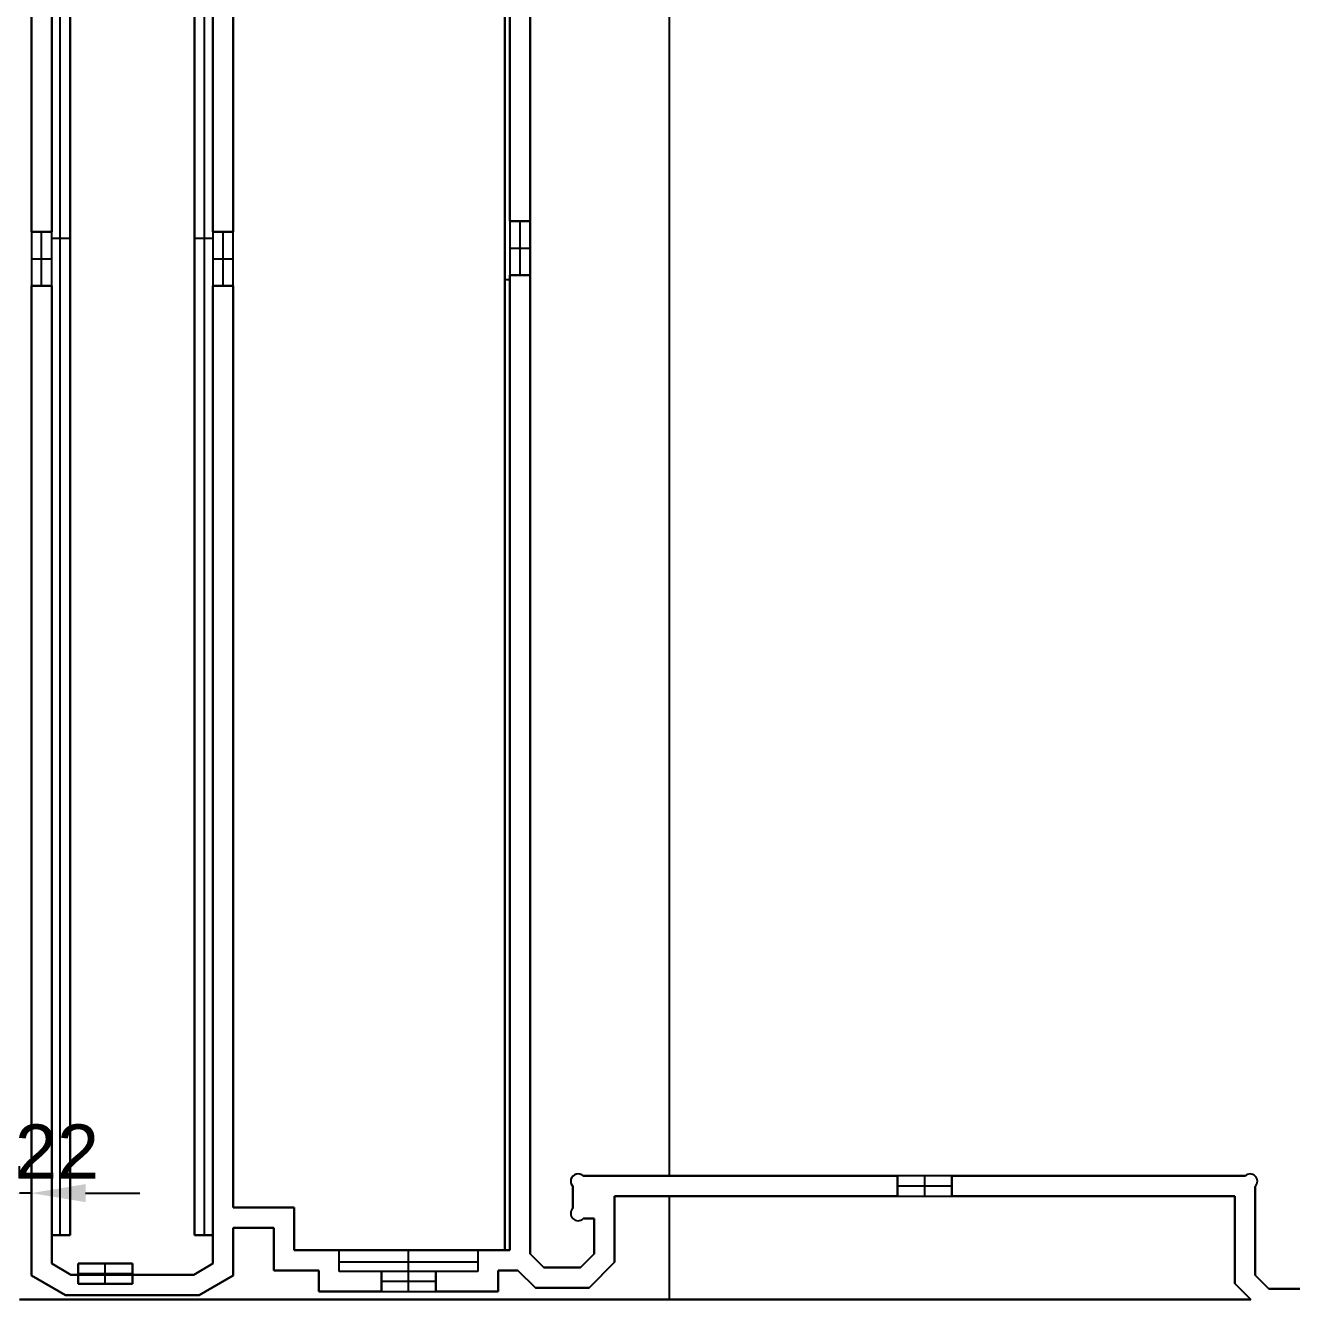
# Model space of a CAD drawing. Extents: x -51.9 to 44.1, y 0 to 48.
# Drawn here: x -3.83 to 19.54, y 0 to 23.52 of the extents above; entities that cross this region are included whole.
import ezdxf

# ---------------------------------------------------------------- set-up
doc = ezdxf.new("R2010")
doc.units = 0
doc.header["$MEASUREMENT"] = 0
doc.layers.get('DEFPOINTS').update_dxf_attribs({"linetype": 'CONTINUOUS'})
doc.layers.add('DEFAULT', color=18, linetype='CONTINUOUS')
doc.styles.add('ARIAL', font='')
doc.styles.get('ARIAL').set_extended_font_data('Arial')
doc.dimstyles.new('DEFAULT', dxfattribs={"dimtxt": 1, "dimasz": 1, "dimexe": 0.5, "dimexo": 0.5, "dimgap": 0.25, "dimtad": 1, "dimtoh": 1, "dimzin": 1, "dimtxsty": 'ARIAL', "dimcen": 0.5, "dimazin": 3, "dimtfac": 1, "dimtdec": 4, "dimtix": 1, "dimtmove": 0, "dimatfit": 3, "dimtolj": 1, "dimtzin": 1})

# ---------------------------------------------------------------- blocks, each defined once
blk = doc.blocks.new('*D3')
at = {"layer": 'DEFAULT', "color": 0}
for p, q in [((-3.94, 2.249), (-3.94, 2.464)), ((-3.72, 2.249), (-3.72, 2.464)), ((-4.94, 1.964), (-5.94, 1.964)), ((-3.72, 1.964), (-3.94, 1.964)), ((-2.72, 1.964), (-1.72, 1.964))]:
    blk.add_line(p, q, dxfattribs=at)
for points in [[(-4.94, 1.797), (-4.94, 2.131), (-3.94, 1.964)], [(-2.72, 2.131), (-2.72, 1.797), (-3.72, 1.964)]]:
    blk.add_solid(points, dxfattribs=at)
at = {"layer": 'DEFPOINTS', "color": 0}
for p in [(-3.94, 1.964), (-3.94, 1.749), (-3.72, 1.749)]:
    blk.add_point(p, dxfattribs=at)
at = {"layer": 'DEFAULT', "color": 0, "insert": (-3.83, 2.724), "char_height": 1, "attachment_point": 5, "style": 'ARIAL'}
blk.add_mtext('\\A1;0.22', dxfattribs=at)

msp = doc.modelspace()

# ---------------------------------------------------------------- linework, layer by layer
at = {"layer": 'DEFAULT'}
for p, q in [((-3.72, 38.131), (-3.72, 0.445)), ((-3.72, 38.131, -0.75), (-3.72, 19.709, -0.75)), ((-3.72, 19.709, -0.375), (-3.72, 38.131, -0.375)), ((5.489, 0.843), (5.489, 37.969)), ((5.489, 19.906, -0.75), (5.489, 37.969, -0.75)), ((5.489, 37.969, -0.375), (5.489, 0.843, -0.375)), ((-3.345, 1.188, -0.197), (-3.345, 37.756, -0.197)), ((-3.345, 19.709, -0.75), (-3.345, 37.756, -0.75)), ((-3.345, 37.756, -0.375), (-3.345, 19.709, -0.375)), ((-3.191, 1.188, -0.197), (-3.191, 37.756, -0.197)), ((-3.004, 1.188, -0.197), (-3.004, 37.756, -0.197)), ((-3.004, 1.188), (-3.004, 37.756)), ((-3.004, 37.756, -0.098), (-3.004, 1.188, -0.098)), ((-0.71, 37.756), (-0.71, 1.188)), ((-0.71, 37.756, -0.197), (-0.71, 1.188, -0.197)), ((-0.71, 1.188, -0.098), (-0.71, 37.756, -0.098)), ((-0.522, 1.188, -0.197), (-0.522, 37.756, -0.197)), ((-0.369, 37.756, -0.75), (-0.369, 19.709, -0.75)), ((-0.369, 37.756, -0.197), (-0.369, 1.188, -0.197)), ((-0.369, 19.709, -0.375), (-0.369, 37.756, -0.375)), ((5.022, 36.74), (5.022, 0.913)), ((5.022, 36.74, -0.197), (5.022, 0.913, -0.197)), ((5.022, 0.913, -0.098), (5.022, 36.74, -0.098)), ((5.114, 36.74, -0.75), (5.114, 19.906, -0.75)), ((5.114, 36.74, -0.197), (5.114, 0.913, -0.197)), ((5.114, 19.906, -0.375), (5.114, 36.74, -0.375)), ((8.058, 2.28), (8.058, 36.532)), ((8.058, 2.28, -0.75), (8.058, 36.532, -0.75)), ((0.006, 1.701), (0.006, 35.953)), ((0.006, 19.709, -0.75), (0.006, 35.953, -0.75)), ((0.006, 35.953, -0.375), (0.006, 19.709, -0.375)), ((5.489, 19.906, -0.75), (5.114, 19.906, -0.75)), ((5.489, 19.906, -0.375), (5.114, 19.906, -0.375)), ((5.114, 19.906, -0.375), (5.114, 18.906, -0.375)), ((5.114, 19.906, -0.75), (5.114, 19.906, -0.375)), ((5.114, 19.906, -0.75), (5.114, 18.906, -0.75)), ((5.114, 19.906, -0.562), (5.489, 19.906, -0.562)), ((5.302, 18.906, -0.75), (5.302, 19.906, -0.75)), ((5.302, 18.906, -0.375), (5.302, 19.906, -0.375)), ((5.302, 19.906, -0.75), (5.302, 19.906, -0.375)), ((5.489, 18.906, -0.375), (5.489, 19.906, -0.375)), ((5.489, 19.906, -0.75), (5.489, 19.906, -0.375)), ((5.489, 18.906, -0.75), (5.489, 19.906, -0.75)), ((-3.345, 19.709, -0.75), (-3.72, 19.709, -0.75)), ((-3.345, 19.709, -0.375), (-3.72, 19.709, -0.375)), ((-3.72, 19.709, -0.375), (-3.72, 18.709, -0.375)), ((-3.72, 19.709, -0.75), (-3.72, 19.709, -0.375)), ((-3.72, 19.709, -0.75), (-3.72, 18.709, -0.75)), ((-3.72, 19.709, -0.562), (-3.345, 19.709, -0.562)), ((-3.532, 18.709, -0.75), (-3.532, 19.709, -0.75)), ((-3.532, 18.709, -0.375), (-3.532, 19.709, -0.375)), ((-3.532, 19.709, -0.75), (-3.532, 19.709, -0.375)), ((-3.345, 18.709, -0.375), (-3.345, 19.709, -0.375)), ((-3.345, 19.709, -0.75), (-3.345, 19.709, -0.375)), ((-3.345, 18.709, -0.75), (-3.345, 19.709, -0.75)), ((-3.345, 19.59, -0.197), (-3.004, 19.59, -0.197)), ((-3.004, 19.59), (-3.004, 19.59, -0.197)), ((-0.71, 19.59, -0.197), (-0.369, 19.59, -0.197)), ((-0.71, 19.59), (-0.71, 19.59, -0.197)), ((0.006, 19.709, -0.75), (-0.369, 19.709, -0.75)), ((0.006, 19.709, -0.375), (-0.369, 19.709, -0.375)), ((-0.369, 19.709, -0.375), (-0.369, 18.709, -0.375)), ((-0.369, 19.709, -0.75), (-0.369, 19.709, -0.375)), ((-0.369, 19.709, -0.75), (-0.369, 18.709, -0.75)), ((-0.369, 19.709, -0.562), (0.006, 19.709, -0.562)), ((-0.181, 18.709, -0.75), (-0.181, 19.709, -0.75)), ((-0.181, 18.709, -0.375), (-0.181, 19.709, -0.375)), ((-0.181, 19.709, -0.75), (-0.181, 19.709, -0.375)), ((0.006, 18.709, -0.375), (0.006, 19.709, -0.375)), ((0.006, 19.709, -0.75), (0.006, 19.709, -0.375)), ((0.006, 18.709, -0.75), (0.006, 19.709, -0.75)), ((-3.72, 19.288), (-3.72, 19.288, -0.375)), ((5.114, 19.406, -0.75), (5.489, 19.406, -0.75)), ((5.114, 19.406, -0.375), (5.489, 19.406, -0.375)), ((5.489, 19.406), (5.489, 19.406, -0.375)), ((-3.72, 19.209, -0.75), (-3.345, 19.209, -0.75)), ((-3.72, 19.209, -0.375), (-3.345, 19.209, -0.375)), ((-3.345, 19.209, -0.197), (-3.345, 19.209, -0.375)), ((-0.369, 19.209, -0.197), (-0.369, 19.209, -0.375)), ((-0.369, 19.209, -0.75), (0.006, 19.209, -0.75)), ((-0.369, 19.209, -0.375), (0.006, 19.209, -0.375)), ((0.006, 18.827), (0.006, 18.827, -0.375)), ((5.022, 18.827, -0.197), (5.114, 18.827, -0.197)), ((5.022, 18.827), (5.022, 18.827, -0.197)), ((5.114, 18.906, -0.75), (5.489, 18.906, -0.75)), ((5.114, 18.906, -0.375), (5.489, 18.906, -0.375)), ((5.114, 18.906, -0.75), (5.114, 18.906, -0.375)), ((5.114, 18.906, -0.75), (5.114, 0.913, -0.75)), ((5.114, 0.913, -0.375), (5.114, 18.906, -0.375)), ((5.489, 18.906, -0.562), (5.114, 18.906, -0.562)), ((5.114, 18.827, -0.197), (5.114, 18.827, -0.75)), ((5.302, 18.906, -0.75), (5.302, 18.906, -0.375)), ((5.489, 0.843, -0.75), (5.489, 18.906, -0.75)), ((5.489, 18.906, -0.75), (5.489, 18.906, -0.375)), ((-3.72, 18.709, -0.75), (-3.345, 18.709, -0.75)), ((-3.72, 18.709, -0.375), (-3.345, 18.709, -0.375)), ((-3.72, 18.709, -0.75), (-3.72, 18.709, -0.375)), ((-3.72, 18.709, -0.75), (-3.72, 0.445, -0.75)), ((-3.72, 0.445, -0.375), (-3.72, 18.709, -0.375)), ((-3.345, 18.709, -0.562), (-3.72, 18.709, -0.562)), ((-3.532, 18.709, -0.75), (-3.532, 18.709, -0.375)), ((-3.345, 0.662, -0.75), (-3.345, 18.709, -0.75)), ((-3.345, 18.709, -0.75), (-3.345, 18.709, -0.375)), ((-3.345, 18.709, -0.375), (-3.345, 0.662, -0.375)), ((-0.369, 18.709, -0.75), (0.006, 18.709, -0.75)), ((-0.369, 18.709, -0.375), (0.006, 18.709, -0.375)), ((-0.369, 18.709, -0.75), (-0.369, 18.709, -0.375)), ((-0.369, 18.709, -0.75), (-0.369, 0.662, -0.75)), ((-0.369, 0.662, -0.375), (-0.369, 18.709, -0.375)), ((0.006, 18.709, -0.562), (-0.369, 18.709, -0.562)), ((-0.181, 18.709, -0.75), (-0.181, 18.709, -0.375)), ((0.006, 1.701, -0.75), (0.006, 18.709, -0.75)), ((0.006, 18.709, -0.75), (0.006, 18.709, -0.375)), ((0.006, 18.709, -0.375), (0.006, 1.701, -0.375)), ((6.276, 2.28), (6.276, 2.28, -0.75)), ((6.467, 2.28), (6.467, 2.28, -0.75)), ((18.684, 2.28), (6.467, 2.28)), ((12.272, 2.28, -0.75), (6.467, 2.28, -0.75)), ((6.467, 2.28, -0.375), (12.272, 2.28, -0.375)), ((12.272, 2.28, -0.75), (12.272, 1.905, -0.75)), ((12.272, 2.28, -0.375), (12.272, 1.905, -0.375)), ((13.272, 2.28, -0.375), (12.272, 2.28, -0.375)), ((12.272, 2.28, -0.75), (12.272, 2.28, -0.375)), ((13.272, 2.28, -0.75), (12.272, 2.28, -0.75)), ((12.272, 1.905, -0.562), (12.272, 2.28, -0.562)), ((12.576, 2.28), (12.576, 2.28, -0.375)), ((12.772, 1.905, -0.75), (12.772, 2.28, -0.75)), ((12.772, 1.905, -0.375), (12.772, 2.28, -0.375)), ((18.684, 2.28, -0.75), (13.272, 2.28, -0.75)), ((13.272, 1.905, -0.75), (13.272, 2.28, -0.75)), ((13.272, 1.905, -0.375), (13.272, 2.28, -0.375)), ((13.272, 2.28, -0.75), (13.272, 2.28, -0.375)), ((13.272, 2.28, -0.375), (18.684, 2.28, -0.375)), ((13.272, 2.28, -0.562), (13.272, 1.905, -0.562)), ((18.684, 2.28), (18.684, 2.28, -0.75)), ((18.875, 2.28), (18.875, 2.28, -0.75)), ((6.276, 2.089), (6.276, 2.089, -0.75)), ((6.276, 2.089), (6.276, 1.683)), ((6.276, 2.089, -0.75), (6.276, 1.683, -0.75)), ((6.276, 1.683, -0.375), (6.276, 2.089, -0.375)), ((6.276, 1.886), (6.276, 1.886, -0.75)), ((7.045, 1.905), (7.045, 1.905, -0.75)), ((7.045, 0.687), (7.045, 1.905)), ((7.045, 1.905), (18.5, 1.905)), ((7.045, 1.905, -0.75), (12.272, 1.905, -0.75)), ((7.045, 0.687, -0.75), (7.045, 1.905, -0.75)), ((12.272, 1.905, -0.375), (7.045, 1.905, -0.375)), ((7.045, 1.905, -0.375), (7.045, 0.687, -0.375)), ((8.058, 0), (8.058, 1.905)), ((8.058, 0, -0.75), (8.058, 1.905, -0.75)), ((13.272, 2.092, -0.75), (12.272, 2.092, -0.75)), ((13.272, 2.092, -0.375), (12.272, 2.092, -0.375)), ((12.272, 2.092, -0.75), (12.272, 2.092, -0.375)), ((12.272, 1.905, -0.375), (13.272, 1.905, -0.375)), ((12.272, 1.905, -0.75), (12.272, 1.905, -0.375)), ((12.272, 1.905, -0.75), (13.272, 1.905, -0.75)), ((12.772, 1.905), (12.772, 1.905, -0.375)), ((13.272, 2.092, -0.75), (13.272, 2.092, -0.375)), ((13.272, 1.905, -0.75), (13.272, 1.905, -0.375)), ((13.272, 1.905, -0.75), (18.5, 1.905, -0.75)), ((18.5, 1.905, -0.375), (13.272, 1.905, -0.375)), ((18.5, 1.905), (18.5, 1.905, -0.75)), ((18.5, 1.905), (18.5, 0.294)), ((18.5, 1.905, -0.75), (18.5, 0.294, -0.75)), ((18.5, 0.294, -0.375), (18.5, 1.905, -0.375)), ((18.875, 2.089), (18.875, 2.089, -0.75)), ((18.875, 0.449), (18.875, 2.089)), ((18.875, 0.449, -0.75), (18.875, 2.089, -0.75)), ((18.875, 2.089, -0.375), (18.875, 0.449, -0.375)), ((0.006, 1.701), (0.006, 1.701, -0.75)), ((1.128, 1.701), (0.006, 1.701)), ((1.128, 1.701, -0.75), (0.006, 1.701, -0.75)), ((0.006, 1.701, -0.375), (1.128, 1.701, -0.375)), ((0.567, 1.701), (0.567, 1.701, -0.75)), ((1.128, 1.701), (1.128, 1.701, -0.75)), ((1.128, 0.913), (1.128, 1.701)), ((1.128, 0.913, -0.75), (1.128, 1.701, -0.75)), ((1.128, 1.701, -0.375), (1.128, 0.913, -0.375)), ((6.276, 1.683), (6.276, 1.683, -0.75)), ((6.237, 1.588), (6.237, 1.588, -0.75)), ((6.276, 1.493), (6.276, 1.493, -0.75)), ((6.372, 1.453), (6.372, 1.453, -0.75)), ((6.467, 1.493), (6.467, 1.493, -0.75)), ((6.467, 1.493), (6.67, 1.493)), ((6.467, 1.493, -0.75), (6.67, 1.493, -0.75)), ((6.67, 1.493, -0.375), (6.467, 1.493, -0.375)), ((6.569, 1.493), (6.569, 1.493, -0.75)), ((6.67, 1.493), (6.67, 1.493, -0.75)), ((6.67, 1.493), (6.67, 0.843)), ((6.67, 1.493, -0.75), (6.67, 0.843, -0.75)), ((6.67, 0.843, -0.375), (6.67, 1.493, -0.375)), ((-3.345, 0.662), (-3.345, 1.188)), ((-3.345, 1.188), (-3.345, 1.188, -0.197)), ((-3.345, 1.188), (-3.004, 1.188)), ((-3.345, 1.188, -0.197), (-3.004, 1.188, -0.197)), ((-3.004, 1.188, -0.098), (-3.345, 1.188, -0.098)), ((-3.191, 1.188), (-3.191, 1.188, -0.197)), ((-3.004, 1.188), (-3.004, 1.188, -0.197)), ((-0.71, 1.188, -0.197), (-0.369, 1.188, -0.197)), ((-0.71, 1.188), (-0.71, 1.188, -0.197)), ((-0.71, 1.188), (-0.369, 1.188)), ((-0.369, 1.188, -0.098), (-0.71, 1.188, -0.098)), ((-0.522, 1.188), (-0.522, 1.188, -0.197)), ((-0.369, 1.188, -0.197), (-0.369, 1.188)), ((-0.369, 1.188), (-0.369, 0.662)), ((0.006, 1.326), (0.006, 1.326, -0.75)), ((0.006, 0.445), (0.006, 1.326)), ((0.006, 1.326), (0.753, 1.326)), ((0.006, 1.326, -0.75), (0.753, 1.326, -0.75)), ((0.006, 0.445, -0.75), (0.006, 1.326, -0.75)), ((0.753, 1.326, -0.375), (0.006, 1.326, -0.375)), ((0.006, 1.326, -0.375), (0.006, 0.445, -0.375)), ((0.379, 1.326), (0.379, 1.326, -0.75)), ((0.753, 1.326), (0.753, 1.326, -0.75)), ((0.753, 1.326), (0.753, 0.538)), ((0.753, 1.326, -0.75), (0.753, 0.538, -0.75)), ((0.753, 0.538, -0.375), (0.753, 1.326, -0.375)), ((1.128, 1.307), (1.128, 1.307, -0.75)), ((7.045, 1.296), (7.045, 1.296, -0.75)), ((18.875, 1.269), (18.875, 1.269, -0.75)), ((6.67, 1.168), (6.67, 1.168, -0.75)), ((18.5, 1.099), (18.5, 1.099, -0.75)), ((0.006, 0.885), (0.006, 0.885, -0.75)), ((0.753, 0.932), (0.753, 0.932, -0.75)), ((1.128, 0.913), (1.128, 0.913, -0.75)), ((1.964, 0.913, -0.75), (1.128, 0.913, -0.75)), ((1.886, 0.913), (1.128, 0.913)), ((1.128, 0.913, -0.375), (1.886, 0.913, -0.375)), ((1.546, 0.913), (1.546, 0.913, -0.75)), ((1.964, 0.913), (1.886, 0.913)), ((1.964, 0.913, -0.394), (1.886, 0.913, -0.394)), ((1.886, 0.913), (1.886, 0.913, -0.394)), ((1.886, 0.913, -0.375), (1.964, 0.913, -0.375)), ((1.964, 0.913), (1.964, 0.913, -0.394)), ((1.964, 0.52, -0.75), (1.964, 0.913, -0.75)), ((1.964, 0.52, -0.394), (1.964, 0.913, -0.394)), ((4.523, 0.913), (1.964, 0.913)), ((1.964, 0.913, -0.394), (1.964, 0.913, -0.75)), ((4.523, 0.913, -0.394), (1.964, 0.913, -0.394)), ((1.964, 0.913, -0.197), (4.523, 0.913, -0.197)), ((1.964, 0.716, -0.394), (1.964, 0.716, -0.75)), ((3.244, 0.52, -0.394), (3.244, 0.913, -0.394)), ((3.244, 0.913), (3.244, 0.913, -0.394)), ((4.523, 0.913), (4.523, 0.913, -0.394)), ((4.523, 0.913, -0.75), (4.523, 0.52, -0.75)), ((5.022, 0.913, -0.75), (4.523, 0.913, -0.75)), ((4.523, 0.913, -0.394), (4.523, 0.52, -0.394)), ((4.602, 0.913, -0.394), (4.523, 0.913, -0.394)), ((4.523, 0.913, -0.394), (4.523, 0.913, -0.75)), ((4.602, 0.913), (4.523, 0.913)), ((4.523, 0.913, -0.375), (4.602, 0.913, -0.375)), ((4.523, 0.716, -0.394), (4.523, 0.716, -0.75)), ((4.602, 0.913), (4.602, 0.913, -0.394)), ((5.022, 0.913), (4.602, 0.913)), ((4.602, 0.913, -0.375), (5.022, 0.913, -0.375)), ((5.114, 0.913, -0.75), (5.022, 0.913, -0.75)), ((5.114, 0.913, -0.197), (5.022, 0.913, -0.197)), ((5.022, 0.913, -0.197), (5.022, 0.913)), ((5.022, 0.913, -0.197), (5.022, 0.913, -0.75)), ((5.022, 0.913, -0.375), (5.114, 0.913, -0.375)), ((5.114, 0.913, -0.197), (5.114, 0.913, -0.75)), ((5.489, 0.843), (5.489, 0.843, -0.75)), ((5.739, 0.593), (5.489, 0.843)), ((5.739, 0.593, -0.75), (5.489, 0.843, -0.75)), ((5.489, 0.843, -0.375), (5.739, 0.593, -0.375)), ((5.614, 0.718), (5.614, 0.718, -0.75)), ((6.67, 0.843), (6.42, 0.593)), ((6.67, 0.843, -0.75), (6.42, 0.593, -0.75)), ((6.42, 0.593, -0.375), (6.67, 0.843, -0.375)), ((6.545, 0.718), (6.545, 0.718, -0.75)), ((6.67, 0.843), (6.67, 0.843, -0.75)), ((-3.345, 0.662), (-3.345, 0.662, -0.75)), ((-2.99, 0.457), (-3.345, 0.662)), ((-2.99, 0.457, -0.75), (-3.345, 0.662, -0.75)), ((-3.345, 0.662, -0.375), (-2.99, 0.457, -0.375)), ((-3.167, 0.559), (-3.167, 0.559, -0.75)), ((-2.857, 0.665, -1.125), (-2.857, 0.29, -1.125)), ((-1.857, 0.665, -1.125), (-2.857, 0.665, -1.125)), ((-2.857, 0.665, -1.125), (-2.857, 0.665, -0.75)), ((-1.857, 0.665, -0.75), (-2.857, 0.665, -0.75)), ((-2.857, 0.665, -0.75), (-2.857, 0.457, -0.75)), ((-2.857, 0.29, -0.938), (-2.857, 0.665, -0.938)), ((-2.857, 0.665, -0.938), (-1.857, 0.665, -0.938)), ((-1.857, 0.477, -1.125), (-2.857, 0.477, -1.125)), ((-2.857, 0.477, -1.125), (-2.857, 0.477, -0.75)), ((-2.357, 0.29, -1.125), (-2.357, 0.665, -1.125)), ((-2.357, 0.665, -1.125), (-2.357, 0.665, -0.75)), ((-1.857, 0.29, -1.125), (-1.857, 0.665, -1.125)), ((-1.857, 0.665, -1.125), (-1.857, 0.665, -0.75)), ((-1.857, 0.457, -0.75), (-1.857, 0.665, -0.75)), ((-1.857, 0.665, -0.938), (-1.857, 0.29, -0.938)), ((-1.857, 0.477, -1.125), (-1.857, 0.477, -0.75)), ((-0.369, 0.662), (-0.723, 0.457)), ((-0.369, 0.662, -0.75), (-0.723, 0.457, -0.75)), ((-0.723, 0.457, -0.375), (-0.369, 0.662, -0.375)), ((-0.546, 0.559), (-0.546, 0.559, -0.75)), ((-0.369, 0.662), (-0.369, 0.662, -0.75)), ((0.753, 0.538), (0.753, 0.538, -0.75)), ((0.753, 0.538), (1.589, 0.538)), ((0.753, 0.538, -0.75), (1.589, 0.538, -0.75)), ((1.589, 0.538, -0.375), (0.753, 0.538, -0.375)), ((1.171, 0.538), (1.171, 0.538, -0.75)), ((1.589, 0.538), (1.589, 0.538, -0.75)), ((1.589, 0.538), (1.589, 0.145)), ((1.589, 0.538, -0.75), (1.589, 0.145, -0.75)), ((1.589, 0.145, -0.375), (1.589, 0.538, -0.375)), ((1.964, 0.697, -0.394), (4.523, 0.697, -0.394)), ((1.964, 0.52, -0.394), (1.964, 0.52, -0.75)), ((2.744, 0.52, -0.75), (1.964, 0.52, -0.75)), ((2.744, 0.52, -0.394), (1.964, 0.52, -0.394)), ((2.744, 0.52, -0.75), (2.744, 0.145, -0.75)), ((2.744, 0.52, -0.375), (2.744, 0.145, -0.375)), ((3.744, 0.52, -0.375), (2.744, 0.52, -0.375)), ((2.744, 0.52, -0.75), (2.744, 0.52, -0.394)), ((3.744, 0.52, -0.75), (2.744, 0.52, -0.75)), ((3.744, 0.52, -0.394), (2.744, 0.52, -0.394)), ((2.744, 0.52, -0.394), (2.744, 0.52, -0.375)), ((2.744, 0.145, -0.562), (2.744, 0.52, -0.562)), ((3.244, 0.145, -0.75), (3.244, 0.52, -0.75)), ((3.244, 0.145, -0.375), (3.244, 0.52, -0.375)), ((3.244, 0.52, -0.394), (3.244, 0.52, -0.375)), ((4.523, 0.52, -0.75), (3.744, 0.52, -0.75)), ((4.523, 0.52, -0.394), (3.744, 0.52, -0.394)), ((3.744, 0.145, -0.75), (3.744, 0.52, -0.75)), ((3.744, 0.145, -0.375), (3.744, 0.52, -0.375)), ((3.744, 0.52, -0.75), (3.744, 0.52, -0.394)), ((3.744, 0.52, -0.394), (3.744, 0.52, -0.375)), ((3.744, 0.52, -0.562), (3.744, 0.145, -0.562)), ((4.523, 0.52, -0.394), (4.523, 0.52, -0.75)), ((4.898, 0.538), (4.898, 0.538, -0.75)), ((4.898, 0.145), (4.898, 0.538)), ((4.898, 0.538), (5.263, 0.538)), ((4.898, 0.538, -0.75), (5.263, 0.538, -0.75)), ((4.898, 0.145, -0.75), (4.898, 0.538, -0.75)), ((5.263, 0.538, -0.375), (4.898, 0.538, -0.375)), ((4.898, 0.538, -0.375), (4.898, 0.145, -0.375)), ((5.081, 0.538), (5.081, 0.538, -0.75)), ((5.263, 0.538), (5.263, 0.538, -0.75)), ((5.263, 0.538), (5.584, 0.218)), ((5.263, 0.538, -0.75), (5.584, 0.218, -0.75)), ((5.584, 0.218, -0.375), (5.263, 0.538, -0.375)), ((5.739, 0.593), (5.739, 0.593, -0.75)), ((6.42, 0.593), (5.739, 0.593)), ((6.42, 0.593, -0.75), (5.739, 0.593, -0.75)), ((5.739, 0.593, -0.375), (6.42, 0.593, -0.375)), ((6.08, 0.593), (6.08, 0.593, -0.75)), ((6.42, 0.593), (6.42, 0.593, -0.75)), ((6.575, 0.218), (7.045, 0.687)), ((6.575, 0.218, -0.75), (7.045, 0.687, -0.75)), ((7.045, 0.687, -0.375), (6.575, 0.218, -0.375)), ((7.045, 0.687), (7.045, 0.687, -0.75)), ((-3.72, 0.445), (-3.72, 0.445, -0.75)), ((-3.72, 0.445), (-3.091, 0.082)), ((-3.72, 0.445, -0.75), (-3.091, 0.082, -0.75)), ((-3.091, 0.082, -0.375), (-3.72, 0.445, -0.375)), ((-3.405, 0.264), (-3.405, 0.264, -0.75)), ((-2.99, 0.457), (-2.99, 0.457, -0.75)), ((-0.723, 0.457), (-2.99, 0.457)), ((-2.857, 0.457, -0.75), (-2.99, 0.457, -0.75)), ((-2.99, 0.457, -0.375), (-0.723, 0.457, -0.375)), ((-2.857, 0.457, -0.75), (-1.857, 0.457, -0.75)), ((-2.857, 0.457, -0.75), (-2.857, 0.29, -0.75)), ((-2.857, 0.29, -1.125), (-1.857, 0.29, -1.125)), ((-2.857, 0.29, -0.75), (-1.857, 0.29, -0.75)), ((-2.857, 0.29, -1.125), (-2.857, 0.29, -0.75)), ((-1.857, 0.29, -0.938), (-2.857, 0.29, -0.938)), ((-2.357, 0.29, -0.75), (-2.357, 0.457, -0.75)), ((-2.357, 0.29, -1.125), (-2.357, 0.29, -0.75)), ((-0.723, 0.457, -0.75), (-1.857, 0.457, -0.75)), ((-1.857, 0.29, -0.75), (-1.857, 0.457, -0.75)), ((-1.857, 0.457), (-1.857, 0.457, -0.75)), ((-1.857, 0.29, -1.125), (-1.857, 0.29, -0.75)), ((-0.723, 0.457), (-0.723, 0.457, -0.75)), ((-0.623, 0.082), (0.006, 0.445)), ((-0.623, 0.082, -0.75), (0.006, 0.445, -0.75)), ((0.006, 0.445, -0.375), (-0.623, 0.082, -0.375)), ((-0.308, 0.264), (-0.308, 0.264, -0.75)), ((0.006, 0.445), (0.006, 0.445, -0.75)), ((1.589, 0.341), (1.589, 0.341, -0.75)), ((3.744, 0.332, -0.75), (2.744, 0.332, -0.75)), ((3.744, 0.332, -0.375), (2.744, 0.332, -0.375)), ((2.744, 0.332, -0.75), (2.744, 0.332, -0.375)), ((3.744, 0.332, -0.75), (3.744, 0.332, -0.375)), ((4.898, 0.341), (4.898, 0.341, -0.75)), ((5.423, 0.378), (5.423, 0.378, -0.75)), ((6.81, 0.452), (6.81, 0.452, -0.75)), ((18.5, 0.294), (18.5, 0.294, -0.75)), ((18.5, 0.294), (18.793, 0)), ((18.5, 0.294, -0.75), (18.793, 0, -0.75)), ((18.793, 0, -0.375), (18.5, 0.294, -0.375)), ((18.875, 0.449), (18.875, 0.449, -0.75)), ((19.125, 0.199), (18.875, 0.449)), ((19.125, 0.199, -0.75), (18.875, 0.449, -0.75)), ((18.875, 0.449, -0.375), (19.125, 0.199, -0.375)), ((19, 0.324), (19, 0.324, -0.75)), ((-3.94, 0), (18.793, 0)), ((-3.94, 0, -0.75), (18.793, 0, -0.75)), ((18.793, 0, -0.375), (-3.94, 0, -0.375)), ((-3.091, 0.082), (-3.091, 0.082, -0.75)), ((-3.091, 0.082), (-0.623, 0.082)), ((-3.091, 0.082, -0.75), (-0.623, 0.082, -0.75)), ((-0.623, 0.082, -0.375), (-3.091, 0.082, -0.375)), ((-1.857, 0.082), (-1.857, 0.082, -0.75)), ((-0.623, 0.082), (-0.623, 0.082, -0.75)), ((1.589, 0.145), (1.589, 0.145, -0.75)), ((1.589, 0.145), (4.898, 0.145)), ((1.589, 0.145, -0.75), (2.744, 0.145, -0.75)), ((2.744, 0.145, -0.375), (1.589, 0.145, -0.375)), ((2.744, 0.145, -0.375), (3.744, 0.145, -0.375)), ((2.744, 0.145, -0.75), (2.744, 0.145, -0.375)), ((2.744, 0.145, -0.75), (3.744, 0.145, -0.75)), ((3.244, 0.145), (3.244, 0.145, -0.375)), ((3.744, 0.145, -0.75), (3.744, 0.145, -0.375)), ((3.744, 0.145, -0.75), (4.898, 0.145, -0.75)), ((4.898, 0.145, -0.375), (3.744, 0.145, -0.375)), ((4.898, 0.145), (4.898, 0.145, -0.75)), ((5.584, 0.218), (5.584, 0.218, -0.75)), ((5.584, 0.218), (6.575, 0.218)), ((5.584, 0.218, -0.75), (6.575, 0.218, -0.75)), ((6.575, 0.218, -0.375), (5.584, 0.218, -0.375)), ((6.08, 0.218), (6.08, 0.218, -0.75)), ((6.575, 0.218), (6.575, 0.218, -0.75)), ((8.058, 0), (8.058, 0, -0.75)), ((18.735, 0.059), (18.735, 0.059, -0.75)), ((18.793, 0, -0.75), (18.793, 0)), ((19.125, 0.199), (19.125, 0.199, -0.75)), ((19.806, 0.199), (19.125, 0.199)), ((19.806, 0.199, -0.75), (19.125, 0.199, -0.75)), ((19.125, 0.199, -0.375), (19.806, 0.199, -0.375)), ((19.465, 0.199), (19.465, 0.199, -0.75))]:
    msp.add_line(p, q, dxfattribs=at)
for centre, start, end in [((6.372, 2.184), 44.9999, 225), ((6.372, 2.184, -0.75), 45, 225), ((6.372, 2.184, -0.375), 45, 225), ((18.779, 2.184), 315, 135), ((18.779, 2.184, -0.75), 315, 135), ((18.779, 2.184, -0.375), 315, 135), ((6.372, 1.588), 135, 315), ((6.372, 1.588, -0.75), 135, 315), ((6.372, 1.588, -0.375), 135, 315)]:
    msp.add_arc(centre, 0.135, start, end, dxfattribs=at)

# ---------------------------------------------------------------- dimensions: what is measured, and where the dimension line sits
dim = msp.add_linear_dim(base=(-3.94, 1.964), p1=(-3.72, 1.749), p2=(-3.94, 1.749), dimstyle='DEFAULT', dxfattribs=at)
dim.commit()
dim.dimension.update_dxf_attribs({"geometry": '*D3', "text_midpoint": (-3.83, 2.724)})

doc.saveas('drawing.dxf')
